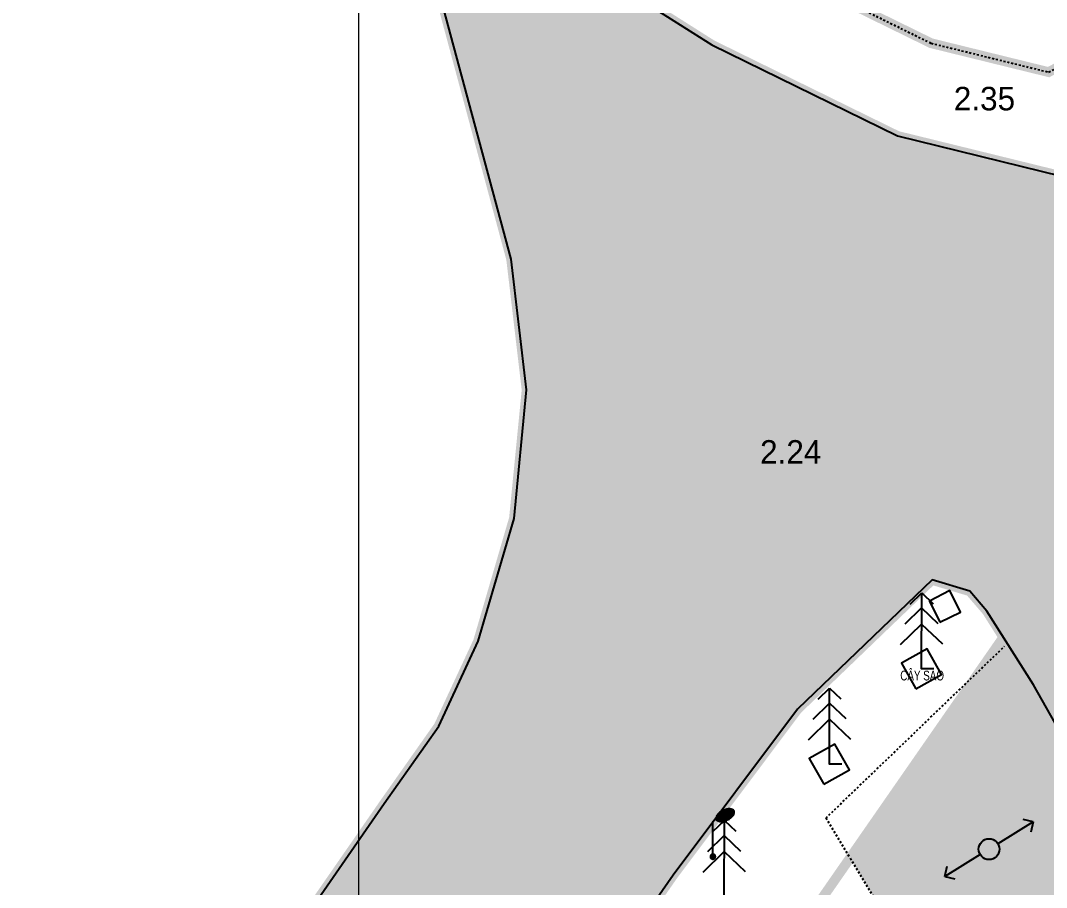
# Model space of a CAD drawing. Header units: millimetres. Extents: x 476643 to 477419, y 1110674 to 1111494.
# Drawn here: x 476926.4 to 476978.7, y 1111279.6 to 1111323.8 of the extents above; entities that cross this region are included whole.
import ezdxf

# ---------------------------------------------------------------- set-up
doc = ezdxf.new("R2010")
doc.units = ezdxf.units.MM
doc.header["$LTSCALE"] = 0.001
doc.header["$MEASUREMENT"] = 0
doc.linetypes.add('DASHDOTX2', pattern=[2, 1, -0.5, 0, -0.5])
doc.linetypes.add('DASHED2', pattern=[0.375, 0.25, -0.125])
for name, color, linetype, lineweight in [('D-CONGTRINH', 7, 'Continuous', 15), ('HT_Text', 7, 'Continuous', 15), ('LUOI', 8, 'Continuous', 5), ('Ranh theo QH', 5, 'Continuous', 40)]:
    doc.layers.add(name, color=color, linetype=linetype, lineweight=lineweight)
for name, color, linetype in [('HT_Cao do', 7, 'Continuous'), ('HT_duong', 1, 'Continuous'), ('HT_Ho ga', 5, 'Continuous'), ('HT_thuc vat', 3, 'Continuous'), ('Ky hieu', 7, 'Continuous'), ('Net manh', 252, 'Continuous')]:
    doc.layers.add(name, color=color, linetype=linetype)
doc.styles.add('DIM', font='VAVON.TTF')

# ---------------------------------------------------------------- blocks, each defined once
blk = doc.blocks.new('LKIM')
at = {"linetype": 'Continuous'}
for p, q in [((-0.158, 0.881), (-0.003, 1.034)), ((-0.003, 1.034), (0.152, 0.887)), ((-0.225, 0.611), (-0.003, 0.83)), ((-0.003, 0.83), (0.22, 0.619)), ((-0.288, 0.329), (-0.003, 0.61)), ((-0.003, 0.61), (0.282, 0.34))]:
    blk.add_line(p, q, dxfattribs=at)
blk.add_lwpolyline([(0.167, 0), (-0.003, 0), (-0.003, 1.032)], dxfattribs=at)
blk = doc.blocks.new('Cot den')
at = {"layer": 'Ky hieu', "color": 5, "linetype": 'Continuous'}
for p, q in [((474185.965, 1112245.026), (474185.991, 1112245.093)), ((474185.991, 1112245.093), (474186.045, 1112245.174)), ((474186.045, 1112245.174), (474186.126, 1112245.228)), ((474186.126, 1112245.228), (474186.193, 1112245.255)), ((474185.965, 1112242.67), (474185.965, 1112245.026))]:
    blk.add_line(p, q, dxfattribs=at)
mesh = blk.add_polyface(dxfattribs=at)
corners = [(474186.293, 1112245.159), (474186.24, 1112245.199), (474186.324, 1112245.147), (474186.222, 1112245.225), (474186.388, 1112245.122), (474186.202, 1112245.255), (474186.426, 1112245.115), (474186.192, 1112245.289), (474186.489, 1112245.105), (474186.184, 1112245.319), (474186.528, 1112245.105), (474186.186, 1112245.362), (474186.599, 1112245.106), (474186.187, 1112245.386), (474186.631, 1112245.111), (474186.204, 1112245.434), (474186.707, 1112245.122), (474186.22, 1112245.483), (474186.772, 1112245.14), (474186.246, 1112245.526), (474186.839, 1112245.159), (474186.272, 1112245.571), (474186.898, 1112245.183), (474186.31, 1112245.616), (474186.965, 1112245.21), (474186.343, 1112245.654), (474187.016, 1112245.237), (474186.397, 1112245.701), (474187.086, 1112245.274), (474186.425, 1112245.727), (474187.119, 1112245.297), (474186.505, 1112245.781), (474187.199, 1112245.351), (474186.538, 1112245.804), (474187.227, 1112245.377), (474186.608, 1112245.841), (474187.281, 1112245.424), (474186.658, 1112245.868), (474187.313, 1112245.462), (474186.726, 1112245.896), (474187.352, 1112245.507), (474186.785, 1112245.919), (474187.378, 1112245.552), (474186.851, 1112245.938), (474187.404, 1112245.595), (474186.917, 1112245.956), (474187.42, 1112245.644), (474186.993, 1112245.967), (474187.436, 1112245.692), (474187.025, 1112245.972), (474187.438, 1112245.716), (474187.095, 1112245.973), (474187.44, 1112245.759), (474187.135, 1112245.973), (474187.432, 1112245.789), (474187.422, 1112245.824), (474187.197, 1112245.963), (474187.422, 1112245.824), (474187.401, 1112245.854), (474187.235, 1112245.956), (474187.384, 1112245.879), (474187.3, 1112245.931), (474187.331, 1112245.919)]
mesh.append_faces([[corners[k] for k in face] for face in [(0, 0, 2, 1), (1, 2, 4, 3), (3, 4, 6, 5), (5, 6, 8, 7), (7, 8, 10, 9), (9, 10, 12, 11), (11, 12, 14, 13), (13, 14, 16, 15), (15, 16, 18, 17), (17, 18, 20, 19), (19, 20, 22, 21), (21, 22, 24, 23), (23, 24, 26, 25), (25, 26, 28, 27), (27, 28, 30, 29), (29, 30, 32, 31), (31, 32, 34, 33), (33, 34, 36, 35), (35, 36, 38, 37), (37, 38, 40, 39), (39, 40, 42, 41), (41, 42, 44, 43), (43, 44, 46, 45), (45, 46, 48, 47), (47, 48, 50, 49), (49, 50, 52, 51), (51, 52, 54, 53), (53, 54, 57, 56), (56, 55, 58, 59), (59, 58, 60, 61), (61, 60, 62, 62)]], dxfattribs={"vtx0": -1, "vtx2": -1, "color": 5})
mesh = blk.add_polyface(dxfattribs=at)
corners = [(474185.872, 1112242.529), (474185.856, 1112242.542), (474185.903, 1112242.513), (474185.846, 1112242.551), (474185.909, 1112242.511), (474185.832, 1112242.567), (474185.934, 1112242.504), (474185.824, 1112242.577), (474185.943, 1112242.503), (474185.815, 1112242.594), (474185.965, 1112242.501), (474185.808, 1112242.608), (474185.978, 1112242.502), (474185.804, 1112242.623), (474185.995, 1112242.504), (474185.799, 1112242.639), (474186.01, 1112242.508), (474185.798, 1112242.655), (474186.026, 1112242.513), (474185.796, 1112242.67), (474186.039, 1112242.519), (474185.796, 1112242.67), (474186.057, 1112242.529), (474185.798, 1112242.689), (474186.065, 1112242.535), (474185.799, 1112242.7), (474186.084, 1112242.551), (474185.806, 1112242.723), (474186.089, 1112242.557), (474185.808, 1112242.732), (474186.105, 1112242.577), (474185.82, 1112242.754), (474186.109, 1112242.585), (474185.824, 1112242.762), (474186.121, 1112242.608), (474185.84, 1112242.782), (474186.123, 1112242.616), (474185.846, 1112242.789), (474186.13, 1112242.639), (474185.864, 1112242.804), (474186.131, 1112242.65), (474185.872, 1112242.81), (474186.133, 1112242.67), (474185.89, 1112242.82), (474186.131, 1112242.684), (474185.903, 1112242.826), (474186.13, 1112242.7), (474185.919, 1112242.831), (474186.125, 1112242.716), (474185.934, 1112242.835), (474186.121, 1112242.732), (474185.951, 1112242.837), (474186.114, 1112242.745), (474185.965, 1112242.838), (474186.105, 1112242.762), (474185.986, 1112242.836), (474186.097, 1112242.772), (474185.995, 1112242.835), (474186.084, 1112242.789), (474186.02, 1112242.828), (474186.073, 1112242.797), (474186.026, 1112242.826), (474186.057, 1112242.81)]
mesh.append_faces([[corners[k] for k in face] for face in [(0, 0, 2, 1), (1, 2, 4, 3), (3, 4, 6, 5), (5, 6, 8, 7), (7, 8, 10, 9), (9, 10, 12, 11), (11, 12, 14, 13), (13, 14, 16, 15), (15, 16, 18, 17), (17, 18, 20, 19), (21, 20, 22, 23), (23, 22, 24, 25), (25, 24, 26, 27), (27, 26, 28, 29), (29, 28, 30, 31), (31, 30, 32, 33), (33, 32, 34, 35), (35, 34, 36, 37), (37, 36, 38, 39), (39, 38, 40, 41), (41, 40, 42, 43), (43, 42, 44, 45), (45, 44, 46, 47), (47, 46, 48, 49), (49, 48, 50, 51), (51, 50, 52, 53), (53, 52, 54, 55), (55, 54, 56, 57), (57, 56, 58, 59), (59, 58, 60, 61), (61, 60, 62, 62)]], dxfattribs={"vtx0": -1, "vtx2": -1, "color": 5})
blk = doc.blocks.new('CDHT')
at = {"layer": 'Ky hieu', "color": 5, "ltscale": 0.001}
for p, q in [((474181.866, 1112250.568), (474182.503, 1112251.205)), ((474190.866, 1112250.568), (474190.23, 1112251.205)), ((474181.866, 1112250.568), (474185.466, 1112250.568)), ((474181.866, 1112250.568), (474182.503, 1112249.932)), ((474187.266, 1112250.568), (474190.866, 1112250.568)), ((474190.866, 1112250.568), (474190.23, 1112249.932))]:
    blk.add_line(p, q, dxfattribs=at)
blk.add_circle((474186.366, 1112250.568), 0.9, dxfattribs=at)
blk = doc.blocks.new('fff')
for points in [[(476972.062, 1111289.75), (476973.369, 1111290.486), (476972.633, 1111291.793), (476971.326, 1111291.057)], [(476967.37, 1111284.895), (476968.677, 1111285.631), (476967.941, 1111286.938), (476966.634, 1111286.202)]]:
    blk.add_lwpolyline(points, close=True)
at = {"layer": 'HT_duong'}
for points in [[(476950.508, 1111341.552), (476952.137, 1111336.195), (476954.514, 1111328.221), (476956.505, 1111325.872), (476961.673, 1111322.596), (476971.124, 1111317.952), (476979.491, 1111315.894), (477012.77, 1111333.596), (477017.138, 1111339.499), (477017.86, 1111344.683), (477016.421, 1111350.792), (477008.332, 1111362.865)], [(476762.326, 1111180.654), (476775.455, 1111152.371), (476778.983, 1111147.249), (476785.289, 1111143.073), (476792.643, 1111141.543), (476799.591, 1111142.665), (476830.322, 1111166.989), (476905.132, 1111227.42), (476908.691, 1111231.568), (476912.719, 1111237.296), (476944.975, 1111283.905), (476947.749, 1111287.852), (476949.758, 1111292.182), (476951.586, 1111298.448), (476952.23, 1111304.995), (476951.442, 1111311.674), (476944.021, 1111339.245)], [(476987.338, 1111273.544), (476978.054, 1111289.963), (476975.681, 1111293.721), (476974.815, 1111294.73), (476972.887, 1111295.309), (476966.032, 1111288.71), (476959.692, 1111280.244), (476947.688, 1111262.966), (476938.144, 1111249.178), (476929.977, 1111237.478), (476929.174, 1111230.394), (476928.95, 1111222.684), (476930.738, 1111214.836), (476933.19, 1111209.481)]]:
    blk.add_lwpolyline(points, dxfattribs=at)
at = {"layer": 'HT_duong', "color": 252, "linetype": 'DASHED2', "ltscale": 2}
for points in [[(476955.292, 1111343.007), (476956.925, 1111337.636), (476959.006, 1111330.654), (476959.826, 1111329.687), (476964.121, 1111326.964), (476972.843, 1111322.678), (476978.83, 1111321.205), (477009.423, 1111337.479), (477012.362, 1111341.45), (477012.779, 1111344.447), (477011.762, 1111348.762), (477004.178, 1111360.082)], [(476975.273, 1111270.229), (476967.487, 1111283.17), (476976.578, 1111291.922)]]:
    blk.add_lwpolyline(points, dxfattribs=at)
at = {"layer": 'HT_Ho ga', "color": 4}
blk.add_lwpolyline([(476973.29, 1111293.154), (476974.338, 1111293.657), (476973.799, 1111294.776), (476972.753, 1111294.228)], close=True, dxfattribs=at)
at = {"xscale": 0.7360424541984685, "yscale": 0.7360424541402608, "zscale": 0.7360424542015039}
blk.add_blockref('Cot den', (127940.722, 292623.373), dxfattribs=at)
at = {"xscale": 0.5888339631658212, "yscale": 0.5888339635007824, "zscale": 0.5888339633612032, "rotation": 211.6577846730202}
blk.add_blockref('CDHT', (370907.816, 1815303.052), dxfattribs=at)
at = {"layer": 'HT_thuc vat', "extrusion": (0.002734, 0.014211, 0.999895), "xscale": 3.750000000158847, "yscale": 3.749999999601811, "zscale": 3.749999999994009, "rotation": 359.7981124263856}
for p in [(476970.575, 1111160.016, 17096.739), (476965.883, 1111155.162, 17096.657), (476960.519, 1111148.412, 17096.546)]:
    blk.add_blockref('LKIM', p, dxfattribs=at)
at = {"layer": 'HT_Cao do', "color": 0}
for s, p in [('2.35', (476973.998, 1111319.253)), ('2.24', (476964.127, 1111301.236))]:
    blk.add_text(s, height=1.2, dxfattribs=at).set_placement(p)
at = {"layer": 'HT_Text', "color": 9, "style": 'DIM', "width": 0.75}
blk.add_text('CAÂY SAO', height=0.5, dxfattribs=at).set_placement((476971.27, 1111290.182, -0.002))

msp = doc.modelspace()

# ---------------------------------------------------------------- hatches: boundary and pattern name
at = {"layer": 'HT_duong', "lineweight": 35}
h = msp.add_hatch(color=8, dxfattribs=at)
h.paths.add_polyline_path([(477048.887, 1111327.463), (477027.775, 1111358.972), (477020.27, 1111370.174), (477008.332, 1111362.865), (477016.421, 1111350.792), (477017.86, 1111344.683), (477017.138, 1111339.499), (477012.77, 1111333.596), (476979.491, 1111315.894), (476971.124, 1111317.952), (476961.673, 1111322.596), (476956.505, 1111325.872), (476954.514, 1111328.221), (476952.137, 1111336.195), (476950.508, 1111341.552), (476944.021, 1111339.245), (476951.442, 1111311.674), (476952.23, 1111304.995), (476951.586, 1111298.448), (476949.758, 1111292.182), (476947.749, 1111287.852), (476944.975, 1111283.905), (476912.719, 1111237.296), (476908.691, 1111231.568), (476905.132, 1111227.42), (476830.322, 1111166.989), (476799.591, 1111142.665), (476792.643, 1111141.543), (476785.289, 1111143.073), (476778.983, 1111147.249), (476775.455, 1111152.371), (476762.326, 1111180.654), (476747.928, 1111173.644), (476760.345, 1111146.893), (476762.51, 1111138.794), (476762.29, 1111130.003), (476760.162, 1111122.306), (476756.991, 1111116.786), (476735.457, 1111099.552), (476743.814, 1111087.993), (476759.607, 1111098.383), (476775.959, 1111098.612), (476781.034, 1111093.187), (476828.757, 1111011.48), (476830.075, 1111008.326), (476829.365, 1111005.739), (476823.601, 1110996.658), (476828.977, 1110986.609), (476838.722, 1110987.903), (476841.272, 1110987.755), (476843.582, 1110986.113), (476852.553, 1110970.837), (476872.949, 1110935.66), (476871.71, 1110929.87), (476868.202, 1110926.926), (476873.498, 1110917.435), (476877.811, 1110918.641), (476881.168, 1110918.762), (476884.414, 1110916.251), (476895.764, 1110896.747), (476895.132, 1110892.033), (476890.267, 1110888.644), (476893.273, 1110883.68), (476898.419, 1110886.36), (476901.379, 1110885.97), (476903.41, 1110883.713), (476924.932, 1110847.173), (476928.38, 1110849.152), (476943.994, 1110822.831), (476950.945, 1110826.14), (476941.016, 1110842.329), (476941.033, 1110842.337), (476927.724, 1110865.746), (476917.876, 1110882.802), (476920.986, 1110885.384), (476907.496, 1110908.559), (476893.354, 1110932.705), (476851.867, 1111003.762), (476851.441, 1111006.305), (476852.801, 1111008.38), (476859.969, 1111013.191), (476854.923, 1111021.873), (476847.79, 1111017.944), (476844.545, 1111018.011), (476842.462, 1111020.014), (476825.743, 1111048.347), (476799.179, 1111094.111), (476796.785, 1111098.634), (476795.399, 1111104.549), (476796.415, 1111116.032), (476798.48, 1111121.44), (476801.662, 1111126.03), (476818.966, 1111139.981), (476834.974, 1111153.053), (476868.467, 1111179.578), (476870.703, 1111178.844), (476873.947, 1111174.758), (476875.85, 1111172.552), (476876.483, 1111171.663), (476827.008, 1111132.461), (476828.871, 1111130.109), (476878.227, 1111169.217), (476881.317, 1111164.882), (476910.93, 1111113.044), (476920.603, 1111118.895), (476886.623, 1111176.533), (476903.863, 1111187.862), (476907.724, 1111189.84), (476910.898, 1111190.16), (476913.73, 1111189.676), (476918.192, 1111185.873), (476929.141, 1111167.464), (476939.374, 1111150.166), (476950.775, 1111129.895), (476953.389, 1111131.366), (476941.973, 1111151.665), (476931.722, 1111168.994), (476920.517, 1111187.834), (476915.048, 1111192.495), (476911.002, 1111193.185), (476906.86, 1111192.769), (476902.256, 1111190.409), (476884.014, 1111178.421), (476881.222, 1111180.988), (476878.76, 1111185.161), (476878.471, 1111186.548), (476878.868, 1111187.779), (476900.163, 1111204.281), (476906.58, 1111209.367), (476916.273, 1111204.463), (476926.719, 1111192.411), (476937.264, 1111174.332), (476991.86, 1111079.876), (477002.178, 1111061.992), (477014.874, 1111068.37), (477006.465, 1111083.507), (477006.702, 1111088.562), (477014.317, 1111096.81), (477023.765, 1111101.991), (477078.664, 1111132.737), (477096.805, 1111142.846), (477115.281, 1111153.139), (477133.694, 1111163.427), (477137.383, 1111165.642), (477155.583, 1111167.969), (477151.757, 1111173.456), (477114.867, 1111228.636)])
h.paths.add_polyline_path([(476933.19, 1111209.481), (476930.738, 1111214.836), (476928.95, 1111222.684), (476929.174, 1111230.394), (476929.977, 1111237.478), (476938.144, 1111249.178), (476947.688, 1111262.966), (476959.692, 1111280.244), (476966.032, 1111288.71), (476972.887, 1111295.309), (476974.815, 1111294.73), (476975.681, 1111293.721), (476978.054, 1111289.963), (476987.338, 1111273.544), (476991.518, 1111278.36), (476979.457, 1111300.053), (476983.843, 1111302.36), (477002.237, 1111311.997), (477020.734, 1111321.683), (477025.661, 1111322.725), (477029.895, 1111322.591), (477033.906, 1111321.063), (477037.677, 1111318.292), (477049.672, 1111301.003), (477061.03, 1111283.999), (477072.554, 1111266.739), (477084.098, 1111249.422), (477097.873, 1111228.864), (477128.678, 1111182.374), (477128.829, 1111179.673), (477127.457, 1111176.984), (477124.902, 1111174.708), (477110.01, 1111166.319), (477091.694, 1111156.147), (477073.451, 1111145.905), (477018.249, 1111115.05), (477005.692, 1111108.065), (477001.854, 1111106.39), (476998.259, 1111106.196), (476993.78, 1111108.324), (476988.982, 1111113.249), (476983.575, 1111122.517), (476973.112, 1111140.528), (476962.717, 1111158.524), (476941.666, 1111194.808)], flags=16)
at = {"layer": 'Net manh', "lineweight": 35}
h = msp.add_hatch(dxfattribs=at)
h.set_pattern_fill('AR-CONC', color=256, scale=0.5, style=0)
h.set_pattern_definition([(50, (0, 0), (3.586300913, -0.313760675), [0.375, -4.125]), (355, (0, 0), (-0.693756668, 3.760960669), [0.3, -3.3]), (100.4514, (0.299, -0.026), (2.892546909, 3.44719771), [0.31870095, -3.50571056]), (46.1842, (0, 1), (5.336205243, -0.827595072), [0.5625, -6.1875]), (96.6356, (0.4447, 0.931), (4.673313528, 4.870589355), [0.47805144, -5.258565]), (351.1842, (0, 1), (4.673309726, 4.870593005), [0.45, -4.95]), (21, (0.5, 0.75), (2.9845352606, -2.013094453), [0.375, -4.125]), (326, (0.5, 0.75), (1.21657666, 3.625750225), [0.3, -3.3]), (71.4514, (0.7487, 0.5822), (4.201113143, 1.612652484), [0.31870095, -3.50571056]), (37.5, (0, 0), (0.0607992766, 1.6644692692), [0, -3.26, 0, -3.35, 0, -3.3125]), (7.5, (0, 0), (1.3153476872, 1.9720585594), [0, -1.91, 0, -3.185, 0, -1.2625]), (327.5, (-1.115, 0), (2.6691121809, -0.1127743587), [0, -1.25, 0, -3.9, 0, -5.175]), (317.5, (-1.615, 0), (2.9159308467, 0.5005249117), [0, -1.625, 0, -2.59, 0, -3.675])])
h.paths.add_polyline_path([(476992.124, 1111278.699), (477030.416, 1111301.506), (477049.428, 1111271.681), (477053.951, 1111274.29), (477054.992, 1111272.673), (477057.771, 1111274.326), (477036.944, 1111305.551), (477036.787, 1111305.457), (477040.971, 1111298.871), (477035.033, 1111295.304), (477030.85, 1111301.89), (477036.944, 1111305.551), (477031.459, 1111313.773), (477024.262, 1111315.601), (476982.928, 1111293.811), (476991.518, 1111278.36), (476987.338, 1111273.544), (476978.054, 1111289.963), (476976.524, 1111292.385), (476968.713, 1111281.131), (476975.273, 1111270.229), (476976.71, 1111267.87), (476978.595, 1111269.735), (476980.523, 1111269.215), (476983.896, 1111271.424), (476999.575, 1111247.131), (476955.106, 1111217.573), (476941.425, 1111240.144), (476945.02, 1111241.915), (476943.904, 1111243.751), (476947.452, 1111245.566), (476946.418, 1111247.304), (476950.132, 1111249.745), (476951.132, 1111248.117), (476960.999, 1111254.043), (476960.163, 1111255.394), (476967.082, 1111259.445), (476965.565, 1111261.944), (476972.571, 1111266.195), (476971.552, 1111267.884), (476965.995, 1111277.215), (476937.411, 1111236.034, 0.042237), (476936.615, 1111234.594), (476939.331, 1111230.096), (476935.975, 1111226.581), (476935.91, 1111223.889), (476936.44, 1111219.943), (476940.289, 1111220.927), (476940.476, 1111217.466), (476946.816, 1111207.727), (476943.429, 1111205.786), (476944.76, 1111203.449), (476948.146, 1111205.519), (476954.952, 1111194.108), (476951.34, 1111191.988), (476952.896, 1111189.281), (476956.526, 1111191.457), (476959.071, 1111187.04), (476955.409, 1111184.91), (476956.757, 1111182.565), (476959.909, 1111184.44), (476963.276, 1111178.778), (476967.426, 1111176.057), (476972.193, 1111176.752), (476973.378, 1111174.796), (476966.138, 1111170.996), (476963.304, 1111171.475), (476985.034, 1111134.164), (476993.658, 1111138.634), (476996.772, 1111140.45), (476989.55, 1111152.746), (476986.706, 1111151.103), (476982.753, 1111157.946), (476985.535, 1111159.58), (476978.307, 1111171.886), (477011.573, 1111191.351), (477017.675, 1111195.159), (477016.782, 1111196.657), (477025.454, 1111202.012), (477045.991, 1111167.578), (477037.32, 1111162.222), (477042.691, 1111165.304), (477046.126, 1111167.353), (477050.222, 1111160.554), (477046.796, 1111158.49), (477044.239, 1111162.735), (477038.958, 1111159.477), (477037.32, 1111162.222), (477036.435, 1111163.706), (477031.893, 1111161.048), (477046.205, 1111137.419), (477059.433, 1111144.807), (477069.02, 1111150.161)])
h.paths.add_polyline_path([(477023.522, 1111207.287), (477013.619, 1111201.344), (477012.157, 1111203.781), (477006.064, 1111213.969), (476996.574, 1111229.839), (477008.107, 1111236.77), (477018.696, 1111219.063), (477017.046, 1111218.077)], flags=16)
h.paths.add_polyline_path([(477010.649, 1111205.48), (476975.112, 1111184.156), (476960.638, 1111208.095), (476996.183, 1111229.586), (477010.643, 1111205.49)], flags=16)
h.paths.add_polyline_path([(476994.284, 1111230.324), (476987.424, 1111226.176), (476985.722, 1111229.145), (476992.582, 1111233.293)], flags=16)
h.paths.add_polyline_path([(476992.074, 1111234.157), (476985.215, 1111229.991), (476983.457, 1111233.048), (476990.321, 1111237.184)], flags=16)
h.paths.add_polyline_path([(476981.572, 1111222.541), (476978.586, 1111220.813), (476977.747, 1111222.17, 0.295539), (476978.398, 1111224.734), (476979.786, 1111225.556)], flags=16)
h.paths.add_polyline_path([(476977.709, 1111220.277), (476974.711, 1111218.414), (476972.94, 1111221.493), (476974.32, 1111222.287, 0.295318), (476976.887, 1111221.654)], flags=16)
h.paths.add_polyline_path([(476979.256, 1111226.452), (476977.862, 1111225.626, 0.280277), (476975.422, 1111226.294), (476974.568, 1111227.656), (476977.467, 1111229.474)], flags=16)
h.paths.add_polyline_path([(476973.79, 1111223.164), (476972.419, 1111222.291), (476970.601, 1111225.131), (476973.701, 1111227.112), (476974.481, 1111225.779, 0.30333)], flags=16)
h.paths.add_polyline_path([(476968.769, 1111214.902), (476961.953, 1111210.759), (476960.159, 1111213.722), (476966.975, 1111217.865)], flags=16)
h.paths.add_polyline_path([(476966.409, 1111218.673), (476959.592, 1111214.53), (476957.736, 1111217.524), (476964.553, 1111221.666)], flags=16)

# ---------------------------------------------------------------- linework, layer by layer
at = {"layer": 'D-CONGTRINH', "lineweight": 35, "const_width": 0.5}
for points in [[(476950.508, 1111341.552), (476952.137, 1111336.195), (476954.514, 1111328.221), (476956.505, 1111325.872), (476961.673, 1111322.596), (476971.124, 1111317.952), (476979.491, 1111315.894), (477012.77, 1111333.596), (477017.138, 1111339.499), (477017.86, 1111344.683), (477016.421, 1111350.792), (477008.332, 1111362.865)], [(476762.326, 1111180.654), (476775.455, 1111152.371), (476778.983, 1111147.249), (476785.289, 1111143.073), (476792.643, 1111141.543), (476799.591, 1111142.665), (476830.322, 1111166.989), (476905.132, 1111227.42), (476908.691, 1111231.568), (476912.719, 1111237.296), (476944.975, 1111283.905), (476947.749, 1111287.852), (476949.758, 1111292.182), (476951.586, 1111298.448), (476952.23, 1111304.995), (476951.442, 1111311.674), (476944.021, 1111339.245)], [(476987.338, 1111273.544), (476978.054, 1111289.963), (476975.681, 1111293.721), (476974.815, 1111294.73), (476972.887, 1111295.309), (476966.032, 1111288.71), (476959.692, 1111280.244), (476947.688, 1111262.966), (476938.144, 1111249.178), (476929.977, 1111237.478), (476929.174, 1111230.394), (476928.95, 1111222.684), (476930.738, 1111214.836), (476933.19, 1111209.481)]]:
    msp.add_lwpolyline(points, dxfattribs=at)
msp.add_lwpolyline([(476936.615, 1111234.594, -0.042237), (476937.411, 1111236.034), (476976.524, 1111292.385)], format="xyb", dxfattribs=at)
at = {"layer": 'HT_duong', "color": 252, "linetype": 'DASHED2', "ltscale": 2, "const_width": 0.5}
msp.add_lwpolyline([(476955.292, 1111343.007), (476956.925, 1111337.636), (476959.006, 1111330.654), (476959.826, 1111329.687), (476964.121, 1111326.964), (476972.843, 1111322.678), (476978.83, 1111321.205), (477009.423, 1111337.479), (477012.362, 1111341.45), (477012.779, 1111344.447), (477011.762, 1111348.762), (477004.178, 1111360.082)], dxfattribs=at)
at = {"layer": 'LUOI'}
msp.add_line((476943.658, 1111494), (476943.658, 1110674), dxfattribs=at)
at = {"layer": 'Ranh theo QH', "color": 1, "linetype": 'DASHDOTX2', "lineweight": -2, "ltscale": 50, "const_width": 5, "flags": 128}
msp.add_lwpolyline([(477140.663, 1111175.284), (477033.325, 1111336.206), (476971.747, 1111303.743, 0.119976), (476960.382, 1111293.682), (476914.976, 1111228.264, -0.07519), (476902.91, 1111215.42), (476777.026, 1111115.837), (476929.132, 1110855.337), (477079.17, 1110942.944), (477006.529, 1111068.299), (477153.917, 1111150.615), (477151.558, 1111155.666), (477141.273, 1111174.37), (477140.663, 1111175.284)], format="xyb", dxfattribs=at)

# ---------------------------------------------------------------- block references
at = {"lineweight": 35}
msp.add_blockref('fff', (0, 0), dxfattribs=at)

doc.saveas('drawing.dxf')
